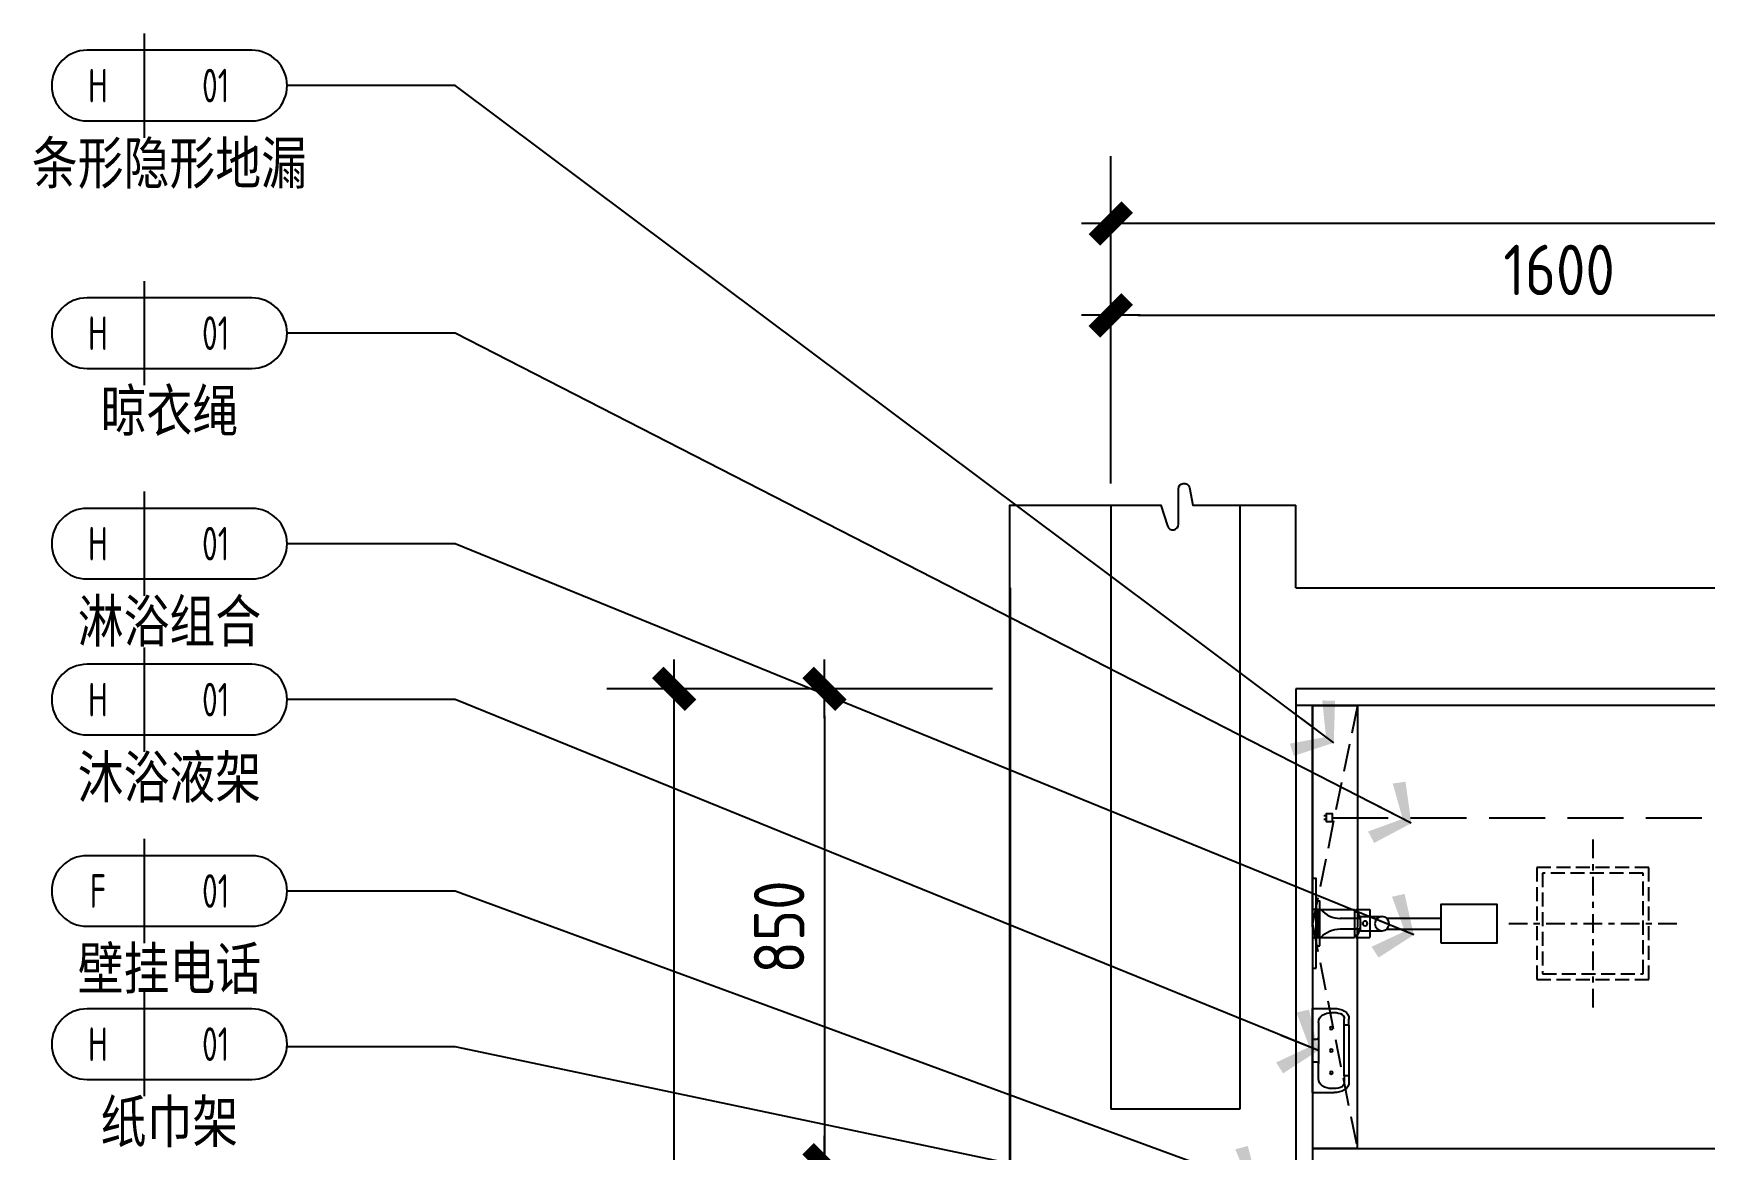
# Model space of a CAD drawing. Extents: x 220391 to 385981, y 332279 to 483868.
# Drawn here: x 257016 to 259999, y 473223 to 475214 of the extents above; entities that cross this region are included whole.
import ezdxf
from ezdxf.enums import TextEntityAlignment as Align

# ---------------------------------------------------------------- set-up
doc = ezdxf.new("R2010")
doc.units = 0
doc.header["$MEASUREMENT"] = 0
for name, pattern in [('DASH', [0.35, 0.25, -0.1]), ('家具平面底图$0$DOM-虚线', [0.35, 0.25, -0.1]), ('家具平面底图$0$DOM-门开启线', [0.666666, 0.333333, -0.111111, 0.111111, -0.111111])]:
    doc.linetypes.add(name, pattern=pattern)
for name, color, linetype in [('0-索引文字', 50, 'Continuous'), ('F-洁具-DOM', 1, 'Continuous'), ('墙体', 4, 'Continuous')]:
    doc.layers.add(name, color=color, linetype=linetype)
doc.styles.add('DOM-romans.shx', font='dim.shx')
doc.styles.add('st', font='', dxfattribs={"width": 0.7})
doc.styles.get('st').set_extended_font_data('SimSun')
doc.dimstyles.new('DOM_DIM_1 80', dxfattribs={"dimscale": 60, "dimtxt": 1.5, "dimasz": 0.8, "dimexe": 2, "dimexo": 1.5, "dimgap": 0.6, "dimtad": 1, "dimdec": 0, "dimrnd": 5, "dimzin": 12, "dimdsep": 46, "dimtxsty": 'DOM-romans.shx', "dimblk": 'DOM_Dimension_Tick', "dimcen": 0.125, "dimclrd": 44, "dimclre": 44, "dimclrt": 50, "dimadec": 0, "dimazin": 0, "dimtfac": 1, "dimtdec": 0, "dimtix": 1, "dimtmove": 2, "dimatfit": 3, "dimldrblk": 'DOM_Leader_Arrow', "dimfxl": 0, "dimtvp": 1, "dimtolj": 1, "dimtzin": 0, "dimarcsym": 0})

# ---------------------------------------------------------------- blocks, each defined once
blk = doc.blocks.new('家具平面底图$0$A$C3001446E')
at = {"color": 8, "linetype": '家具平面底图$0$DOM-门开启线', "ltscale": 100}
for p, q in [((-500, 150), (-500, -150)), ((-350, 0), (-650, 0))]:
    blk.add_line(p, q, dxfattribs=at)
at = {"color": 250}
for p, q in [((-131.9, 9.6), (-229.4, 9.6)), ((-85.6, 12.4), (-124.2, 12.4)), ((-85.6, -13.1), (-85.6, 12.4)), ((-85.6, -9.7), (-85.6, 9)), ((-85.6, 9), (-49.5, 9)), ((-131.9, -10.4), (-229.4, -10.4)), ((-85.6, -13.1), (-124.2, -13.1)), ((0, -25), (-5.9, -25))]:
    blk.add_line(p, q, dxfattribs=at)
for p, q in [((-102.2, 25, 0), (-102.2, -25, 0)), ((-77.2, 25, 0), (-102.2, 25, 0)), ((-74.7, 20.8, 0), (-79.9, 20.8, 0)), ((-77.2, 25, 0), (-77.2, 20.8, 0)), ((-13, 25, 0), (-74.7, 25, 0)), ((-77.2, -25, 0), (-102.2, -25, 0)), ((-74.7, -20.8, 0), (-79.9, -20.8, 0)), ((-77.2, -20.8, 0), (-77.2, -25, 0)), ((-13, -25, 0), (-74.7, -25, 0))]:
    blk.add_line(p, q)
at = {"color": 8}
blk.add_line((-74.7, 25, 0), (-74.7, -25, 0), dxfattribs=at)
at = {"linetype": '家具平面底图$0$DOM-虚线', "ltscale": 100}
blk.add_lwpolyline([(-600, -100), (-600, 100), (-400, 100), (-400, -100)], close=True, dxfattribs=at)
at = {"color": 8, "linetype": '家具平面底图$0$DOM-虚线', "ltscale": 100}
blk.add_lwpolyline([(-590, -90), (-590, 90), (-410, 90), (-410, -90)], close=True, dxfattribs=at)
for points in [[(-6.5, -80), (-6.5, 80), (0, 80), (0, -80)], [(-13, -40), (-13, 40), (-6.5, 40), (-6.5, -40)]]:
    blk.add_lwpolyline(points, close=True)
at = {"color": 250}
for points in [[(-229.4, -35.4), (-229.4, 34.6), (-328.7, 34.6), (-328.7, -35.4)], [(0, -25), (-9.8, -25), (-9.8, 25), (0, 25)]]:
    blk.add_lwpolyline(points, close=True, dxfattribs=at)
for points in [[(-9.8, 25), (-14.6, 25, -0.211273), (-49.5, 9, -0.201002)], [(-9.8, -25), (-14.6, -25, 0.210081), (-49.1, -9.7), (-85.6, -9.7)]]:
    blk.add_lwpolyline(points, format="xyb", dxfattribs=at)
blk.add_circle((-124, -0.4), 12.7, dxfattribs=at)
at = {"color": 8}
blk.add_circle((-93.8, 0), 4.17, dxfattribs=at)
blk.add_arc((-43.8, 0, 0), 41.7, 143.1301, 216.8699, dxfattribs=at)
blk = doc.blocks.new('家具平面底图$0$A$C271434D2')
for p, q in [((75, 0), (-75, 0)), ((-75, 0), (-20, 0)), ((-75, 0), (-75, -38.8)), ((75, 0), (20, 0)), ((75, 0), (75, -38.8)), ((-45.1, -65), (-56.6, -65)), ((-45.1, -65), (45.1, -65)), ((45.1, -65), (56.6, -65))]:
    blk.add_line(p, q)
at = {"color": 8}
for p, q in [((-50.1, -10.4), (-22.9, -10.4)), ((-22.9, -10.4), (22.9, -10.4)), ((-20, 0), (-20, -7.5)), ((20, 0), (20, -7.5)), ((50.1, -10.4), (22.9, -10.4)), ((-45.1, -56.7), (-56.7, -56.7)), ((-45.1, -65), (-45.1, -56.7)), ((45.1, -56.7), (-45.1, -56.7)), ((45.1, -65), (45.1, -56.7)), ((45.1, -56.7), (56.7, -56.7))]:
    blk.add_line(p, q, dxfattribs=at)
for centre in [(-40, -33.5), (0, -33.5), (40, -33.5)]:
    blk.add_circle(centre, 2.5, dxfattribs=at)
for centre, radius, start, end in [((-35.7, -34.3), 32.2, 148.4973, 179.159), ((-49.6, -27), 16.6, 91.8932, 144.9415), ((-22.9, -7.5), 2.95, 270, 0), ((22.9, -7.5), 2.95, 180, 270), ((49.6, -27), 16.6, 35.0585, 88.1068), ((35.7, -34.3), 32.2, 0.841, 31.5027), ((-22.3, -36.6), 45.6, 176.4902, 196.8871), ((-56.5, -46.7), 9.98, 198.5079, 269.357), ((56.5, -46.7), 9.98, 270.643, 341.4921), ((22.3, -36.6), 45.6, 343.1129, 3.5098)]:
    blk.add_arc(centre, radius, start, end, dxfattribs=at)
for centre, radius, start, end in [((-40.3, -39.7), 34.7, 178.5178, 209.9151), ((-56.2, -48.5), 16.5, 211.2187, 271.3515), ((56.2, -48.5), 16.5, 268.6485, 328.7813), ((40.3, -39.7), 34.7, 330.0849, 1.4822)]:
    blk.add_arc(centre, radius, start, end)
blk = doc.blocks.new('DOM_Dimension_Tick')
at = {"color": 0, "linetype": 'ByBlock'}
for p, q in [((-1.091, 0), (0, 0)), ((0, 0), (1.091, 0))]:
    blk.add_line(p, q, dxfattribs=at)
at = {"color": 0, "linetype": 'Continuous', "const_width": 0.608}
blk.add_lwpolyline([(-0.61, -0.61), (0.61, 0.61)], dxfattribs=at)
blk = doc.blocks.new('*D598')
at = {"color": 44, "lineweight": -2, "transparency": 16777216}
for p, q in [((258939, 474411.4), (258939, 474831.4)), ((260539, 474411.4), (260539, 474831.4)), ((258987, 474711.4), (260491, 474711.4))]:
    blk.add_line(p, q, dxfattribs=at)
at = {"layer": 'Defpoints', "color": 0, "transparency": 16777216}
for p in [(260539, 474711.4), (260539, 473247.3), (258939, 473195.1)]:
    blk.add_point(p, dxfattribs=at)
at = {"color": 44, "lineweight": -2, "transparency": 16777216, "xscale": 48, "yscale": 48, "zscale": 48, "rotation": 180}
blk.add_blockref('DOM_Dimension_Tick', (258939, 474711.4), dxfattribs=at)
at = {"color": 44, "lineweight": -2, "transparency": 16777216, "xscale": 48, "yscale": 48, "zscale": 48}
blk.add_blockref('DOM_Dimension_Tick', (260539, 474711.4), dxfattribs=at)
at = {"color": 50, "transparency": 16777216, "insert": (259739, 474792.4), "char_height": 90, "attachment_point": 5, "style": 'DOM-romans.shx'}
blk.add_mtext('\\A1;1600', dxfattribs=at)
blk = doc.blocks.new('DOM_Leader_Arrow')
at = {"color": 0, "linetype": 'ByBlock'}
blk.add_line((0, 0), (-1.5, 0), dxfattribs=at)
for points in [[(-1.288, 1.003), (-0.895, 1.278), (-0.36, 0), (0, 0)], [(-1.288, -1.003), (-0.895, -1.278), (-0.36, 0), (0, 0)]]:
    blk.add_solid(points, dxfattribs=at)
blk = doc.blocks.new('*D606')
at = {"color": 44, "lineweight": -2, "transparency": 16777216}
for p, q in [((258939, 474575.3), (258939, 474995.3)), ((264889.3, 474575.3), (264889.3, 474995.3)), ((264841.3, 474875.3), (258987, 474875.3))]:
    blk.add_line(p, q, dxfattribs=at)
at = {"layer": 'Defpoints', "color": 0, "transparency": 16777216}
for p in [(258939, 474875.3), (258939, 473951), (264889.3, 473951)]:
    blk.add_point(p, dxfattribs=at)
at = {"color": 44, "lineweight": -2, "transparency": 16777216, "xscale": 48, "yscale": 48, "zscale": 48, "rotation": 180}
blk.add_blockref('DOM_Dimension_Tick', (258939, 474875.3), dxfattribs=at)
at = {"color": 44, "lineweight": -2, "transparency": 16777216, "xscale": 48, "yscale": 48, "zscale": 48}
blk.add_blockref('DOM_Dimension_Tick', (264889.3, 474875.3), dxfattribs=at)
at = {"color": 50, "transparency": 16777216, "insert": (261914.2, 474956.3), "char_height": 90, "attachment_point": 5, "style": 'DOM-romans.shx'}
blk.add_mtext('\\A1;5950', dxfattribs=at)
blk = doc.blocks.new('*D607')
at = {"color": 44, "lineweight": -2, "transparency": 16777216}
for p, q in [((258728.2, 474045.1), (258308.2, 474045.1)), ((258428.2, 473997.1), (258428.2, 473243.1)), ((258728.2, 473195.1), (258308.2, 473195.1))]:
    blk.add_line(p, q, dxfattribs=at)
at = {"layer": 'Defpoints', "color": 0, "transparency": 16777216}
for p in [(259269, 474045.1), (258428.2, 473195.1), (259269, 473195.1)]:
    blk.add_point(p, dxfattribs=at)
at = {"color": 44, "lineweight": -2, "transparency": 16777216, "xscale": 48, "yscale": 48, "zscale": 48}
for p, rotation in [((258428.2, 474045.1), 90), ((258428.2, 473195.1), 270)]:
    blk.add_blockref('DOM_Dimension_Tick', p, dxfattribs=dict(at, rotation=rotation))
at = {"color": 50, "transparency": 16777216, "insert": (258347.2, 473620.1), "char_height": 90, "attachment_point": 5, "rotation": 90, "style": 'DOM-romans.shx'}
blk.add_mtext('\\A1;850', dxfattribs=at)
blk = doc.blocks.new('*D608')
at = {"color": 44, "lineweight": -2, "transparency": 16777216}
for p, q in [((258728.2, 473195.1), (258308.2, 473195.1)), ((258428.2, 473147.1), (258428.2, 471643.1)), ((258728.2, 471595.1), (258308.2, 471595.1))]:
    blk.add_line(p, q, dxfattribs=at)
at = {"layer": 'Defpoints', "color": 0, "transparency": 16777216}
for p in [(258939, 473195.1), (258428.2, 471595.1), (258939, 471595.1)]:
    blk.add_point(p, dxfattribs=at)
at = {"color": 44, "lineweight": -2, "transparency": 16777216, "xscale": 48, "yscale": 48, "zscale": 48}
for p, rotation in [((258428.2, 473195.1), 90), ((258428.2, 471595.1), 270)]:
    blk.add_blockref('DOM_Dimension_Tick', p, dxfattribs=dict(at, rotation=rotation))
at = {"color": 50, "transparency": 16777216, "insert": (258347.2, 472395.1), "char_height": 90, "attachment_point": 5, "rotation": 90, "style": 'DOM-romans.shx'}
blk.add_mtext('\\A1;1600', dxfattribs=at)
blk = doc.blocks.new('*D611')
at = {"color": 44, "lineweight": -2, "transparency": 16777216}
for p, q in [((258459.9, 474045.1), (258039.9, 474045.1)), ((258159.9, 470443.4), (258159.9, 473997.1)), ((258459.9, 470395.4), (258039.9, 470395.4))]:
    blk.add_line(p, q, dxfattribs=at)
at = {"layer": 'Defpoints', "color": 0, "transparency": 16777216}
for p in [(258159.9, 474045.1), (259269, 474045.1), (258939, 470395.4)]:
    blk.add_point(p, dxfattribs=at)
at = {"color": 44, "lineweight": -2, "transparency": 16777216, "xscale": 48, "yscale": 48, "zscale": 48}
for p, rotation in [((258159.9, 474045.1), 90), ((258159.9, 470395.4), 270)]:
    blk.add_blockref('DOM_Dimension_Tick', p, dxfattribs=dict(at, rotation=rotation))
at = {"color": 50, "transparency": 16777216, "insert": (258078.9, 472220.3), "char_height": 90, "attachment_point": 5, "rotation": 90, "style": 'DOM-romans.shx'}
blk.add_mtext('\\A1;3650', dxfattribs=at)
blk = doc.blocks.new('DOM-立面家具标注符号-002')
blk.add_line((0, 3.1), (0, -3.1))
at = {"color": 150}
blk.add_lwpolyline([(-3.4, 2.1, 1), (-3.4, -2.1), (6.4, -2.1, 1), (6.4, 2.1)], format="xyb", close=True, dxfattribs=at)
at = {"style": 'st', "width": 0.8, "flags": 4}
blk.add_attdef('ITEM6', text='', height=2.5, dxfattribs=at).set_placement((-6, 0), align=Align.MIDDLE_RIGHT)
at = {"style": 'DOM-romans.shx', "width": 0.8}
for tag, flags, p in [('NUM1', 12, (-2.75, 0)), ('NUM2', 4, (4.25, 0)), ('NUM4', 4, (1.5, -4.6)), ('NUM5', 4, (1.5, -7.6))]:
    blk.add_attdef(tag, text='', height=2, dxfattribs=dict(at, flags=flags)).set_placement(p, align=Align.MIDDLE)
at = {"style": 'st', "width": 0.8, "flags": 4}
blk.add_attdef('NUM3', text='', height=2.5, dxfattribs=at).set_placement((9, 0), align=Align.MIDDLE_LEFT)
blk.add_attdef('NUM7', text='', height=2.5, dxfattribs=at).set_placement((1.5, -10.85), align=Align.MIDDLE_CENTER)
blk = doc.blocks.new('A$Cd317c2f2')
at = {"layer": '0-索引文字'}
ref = blk.add_blockref('DOM-立面家具标注符号-002', (165, 0), dxfattribs=dict(at, xscale=30, yscale=30, zscale=30))
ref.add_attrib('NUM1', 'H', dxfattribs={"layer": '0', "height": 60, "style": 'DOM-romans.shx', "width": 0.8}).set_placement((82.5, 0), align=Align.MIDDLE)
ref.add_attrib('NUM2', '01', dxfattribs={"layer": '0', "height": 60, "style": 'DOM-romans.shx', "width": 0.8}).set_placement((292.5, 0), align=Align.MIDDLE)
ref.add_attrib('NUM7', '晾衣绳', dxfattribs={"layer": '0', "height": 75, "style": 'st', "width": 0.8}).set_placement((210, -138), align=Align.MIDDLE_CENTER)

msp = doc.modelspace()

# ---------------------------------------------------------------- linework, layer by layer
at = {"color": 4}
for p, q in [((259269, 474225.2), (259269, 474373)), ((259269, 474045.1), (259269, 474045.1)), ((259169, 473295.1), (258939, 473295.1))]:
    msp.add_line(p, q, dxfattribs=at)
at = {"color": 8}
msp.add_line((259299, 473225.1), (260509, 473225.1), dxfattribs=at)
at = {"color": 1}
msp.add_lwpolyline([(259299, 474015.1), (259379, 474015.1), (259378.8, 473225.1), (259299.3, 473225.1)], close=True, dxfattribs=at)
at = {"layer": 'F-洁具-DOM'}
for p, q in [((259324, 473818.6), (259319, 473818.6)), ((259324, 473811.6), (259319, 473811.6))]:
    msp.add_line(p, q, dxfattribs=at)
at = {"layer": 'F-洁具-DOM', "color": 8, "linetype": 'DASH', "ltscale": 400}
msp.add_line((259334, 473815.1), (260491.7, 473815.1), dxfattribs=at)
at = {"layer": 'F-洁具-DOM', "color": 8, "linetype": 'DASH', "ltscale": 200}
msp.add_lwpolyline([(259379, 474015.1), (259298.9, 473625.5), (259378.8, 473225.1)], dxfattribs=at)
at = {"layer": 'F-洁具-DOM'}
msp.add_lwpolyline([(259334, 473807.6), (259324, 473807.6), (259324, 473822.6), (259334, 473822.6)], close=True, dxfattribs=at)
at = {"layer": '墙体'}
for p, q in [((258759, 474373), (258939, 474373)), ((258939, 474373), (258939, 473295.1)), ((258939, 474373), (258939, 473295.1)), ((259169, 474373), (259169, 473295.1)), ((258759.2, 474225.2), (258759.2, 471355.4)), ((259269, 474225.2), (265069.3, 474225.1)), ((258759.2, 474193), (258759, 474193)), ((258759.2, 474192.9), (258759, 474192.9)), ((259269, 474045.1), (259269, 473195.1)), ((260459, 474045.1), (259269, 474045.1))]:
    msp.add_line(p, q, dxfattribs=at)
at = {"layer": '墙体', "color": 4}
msp.add_line((260539, 474045.1), (259269, 474045.1), dxfattribs=at)
at = {"layer": '墙体', "color": 8}
msp.add_line((260429, 474015.1), (259269, 474015.1), dxfattribs=at)
at = {"layer": '墙体', "color": 3}
for p, q in [((260509, 474015.1), (259299, 474015.1)), ((259299, 474015.1), (259299, 473165.1))]:
    msp.add_line(p, q, dxfattribs=at)
at = {"layer": '墙体'}
msp.add_lwpolyline([(258759, 471355.4), (258759, 474373), (259028.1, 474373), (259040.2, 474335.6, 0.854045), (259059.7, 474338.7), (259059.7, 474401.7, -0.867603), (259079.3, 474404.5), (259085.5, 474373), (259269, 474373)], format="xyb", dxfattribs=at)

# ---------------------------------------------------------------- block references
at = {"color": 4}
msp.add_blockref('A$Cd317c2f2', (257049.1, 474679.6), dxfattribs=at)
at = {"layer": '0-索引文字'}
ref = msp.add_blockref('DOM-立面家具标注符号-002', (257214.1, 475121.3), dxfattribs=dict(at, xscale=30, yscale=30, zscale=30))
ref.add_attrib('NUM1', 'H', dxfattribs={"layer": '0', "height": 60, "style": 'DOM-romans.shx', "width": 0.8}).set_placement((257131.6, 475121.3), align=Align.MIDDLE)
ref.add_attrib('NUM2', '01', dxfattribs={"layer": '0', "height": 60, "style": 'DOM-romans.shx', "width": 0.8}).set_placement((257341.6, 475121.3), align=Align.MIDDLE)
ref.add_attrib('NUM7', '条形隐形地漏', dxfattribs={"layer": '0', "height": 75, "style": 'st', "width": 0.8}).set_placement((257259.1, 474983.3), align=Align.MIDDLE_CENTER)
ref = msp.add_blockref('DOM-立面家具标注符号-002', (257214.1, 474304), dxfattribs=dict(at, xscale=30, yscale=30, zscale=30))
ref.add_attrib('NUM1', 'H', dxfattribs={"layer": '0', "height": 60, "style": 'DOM-romans.shx', "width": 0.8}).set_placement((257131.6, 474304), align=Align.MIDDLE)
ref.add_attrib('NUM2', '01', dxfattribs={"layer": '0', "height": 60, "style": 'DOM-romans.shx', "width": 0.8}).set_placement((257341.6, 474304), align=Align.MIDDLE)
ref.add_attrib('NUM7', '淋浴组合', dxfattribs={"layer": '0', "height": 75, "style": 'st', "width": 0.8}).set_placement((257259.1, 474166), align=Align.MIDDLE_CENTER)
ref = msp.add_blockref('DOM-立面家具标注符号-002', (257214.1, 474025.8), dxfattribs=dict(at, xscale=30, yscale=30, zscale=30))
ref.add_attrib('NUM1', 'H', dxfattribs={"layer": '0', "height": 60, "style": 'DOM-romans.shx', "width": 0.8}).set_placement((257131.6, 474025.8), align=Align.MIDDLE)
ref.add_attrib('NUM2', '01', dxfattribs={"layer": '0', "height": 60, "style": 'DOM-romans.shx', "width": 0.8}).set_placement((257341.6, 474025.8), align=Align.MIDDLE)
ref.add_attrib('NUM7', '沐浴液架', dxfattribs={"layer": '0', "height": 75, "style": 'st', "width": 0.8}).set_placement((257259.1, 473887.8), align=Align.MIDDLE_CENTER)
ref = msp.add_blockref('DOM-立面家具标注符号-002', (257214.1, 473684.3), dxfattribs=dict(at, xscale=30, yscale=30, zscale=30))
ref.add_attrib('NUM1', 'F', dxfattribs={"layer": '0', "height": 60, "style": 'DOM-romans.shx', "width": 0.8}).set_placement((257131.6, 473684.3), align=Align.MIDDLE)
ref.add_attrib('NUM2', '01', dxfattribs={"layer": '0', "height": 60, "style": 'DOM-romans.shx', "width": 0.8}).set_placement((257341.6, 473684.3), align=Align.MIDDLE)
ref.add_attrib('NUM7', '壁挂电话', dxfattribs={"layer": '0', "height": 75, "style": 'st', "width": 0.8}).set_placement((257259.1, 473546.3), align=Align.MIDDLE_CENTER)
ref = msp.add_blockref('DOM-立面家具标注符号-002', (257214.1, 473411.1), dxfattribs=dict(at, xscale=30, yscale=30, zscale=30))
ref.add_attrib('NUM1', 'H', dxfattribs={"layer": '0', "height": 60, "style": 'DOM-romans.shx', "width": 0.8}).set_placement((257131.6, 473411.1), align=Align.MIDDLE)
ref.add_attrib('NUM2', '01', dxfattribs={"layer": '0', "height": 60, "style": 'DOM-romans.shx', "width": 0.8}).set_placement((257341.6, 473411.1), align=Align.MIDDLE)
ref.add_attrib('NUM7', '纸巾架', dxfattribs={"layer": '0', "height": 75, "style": 'st', "width": 0.8}).set_placement((257259.1, 473273.1), align=Align.MIDDLE_CENTER)
at = {"layer": 'F-洁具-DOM', "xscale": -1}
msp.add_blockref('家具平面底图$0$A$C3001446E', (259299.1, 473626.4), dxfattribs=at)
at = {"layer": 'F-洁具-DOM', "xscale": -1, "rotation": 89.99999999999032}
msp.add_blockref('家具平面底图$0$A$C271434D2', (259299, 473399.7), dxfattribs=at)

# ---------------------------------------------------------------- dimensions: what is measured, and where the dimension line sits
at = {"color": 4}
for base, p1, p2, picture, middle in [((258939, 474875.3), (264889.3, 473951), (258939, 473951), '*D606', (261914.2, 474956.3)), ((260539, 474711.4), (258939, 473195.1), (260539, 473247.3), '*D598', (259739, 474792.4))]:
    dim = msp.add_linear_dim(base=base, p1=p1, p2=p2, dimstyle='DOM_DIM_1 80', dxfattribs=at)
    dim.commit()
    dim.dimension.update_dxf_attribs({"geometry": picture, "text_midpoint": middle})
for base, p1, p2, picture, middle in [((258159.9, 474045.1), (258939, 470395.4), (259269, 474045.1), '*D611', (258078.9, 472220.3)), ((258428.2, 473195.1), (259269, 474045.1), (259269, 473195.1), '*D607', (258347.2, 473620.1)), ((258428.2, 471595.1), (258939, 473195.1), (258939, 471595.1), '*D608', (258347.2, 472395.1))]:
    dim = msp.add_linear_dim(base=base, p1=p1, p2=p2, angle=90, dimstyle='DOM_DIM_1 80', dxfattribs=at)
    dim.commit()
    dim.dimension.update_dxf_attribs({"geometry": picture, "text_midpoint": middle})

# ---------------------------------------------------------------- leaders
for points in [[(259336.9, 473948.8), (257769.1, 475121.3), (257469.1, 475121.3)], [(259475.2, 473805.1), (257769.1, 474679.6), (257469.1, 474679.6)], [(259479.8, 473606.1), (257769.1, 474304), (257469.1, 474304)], [(259309.4, 473399.7), (257769.1, 474025.8), (257469.1, 474025.8)], [(259202.6, 473157), (257769.1, 473684.3), (257469.1, 473684.3)], [(259198.2, 473105.9), (257769.1, 473406.1), (257469.1, 473406.1)]]:
    msp.add_leader(points, dimstyle='DOM_DIM_1 80', override={"dimgap": 0.6, "dimtad": 0}, dxfattribs=at)

doc.saveas('drawing.dxf')
